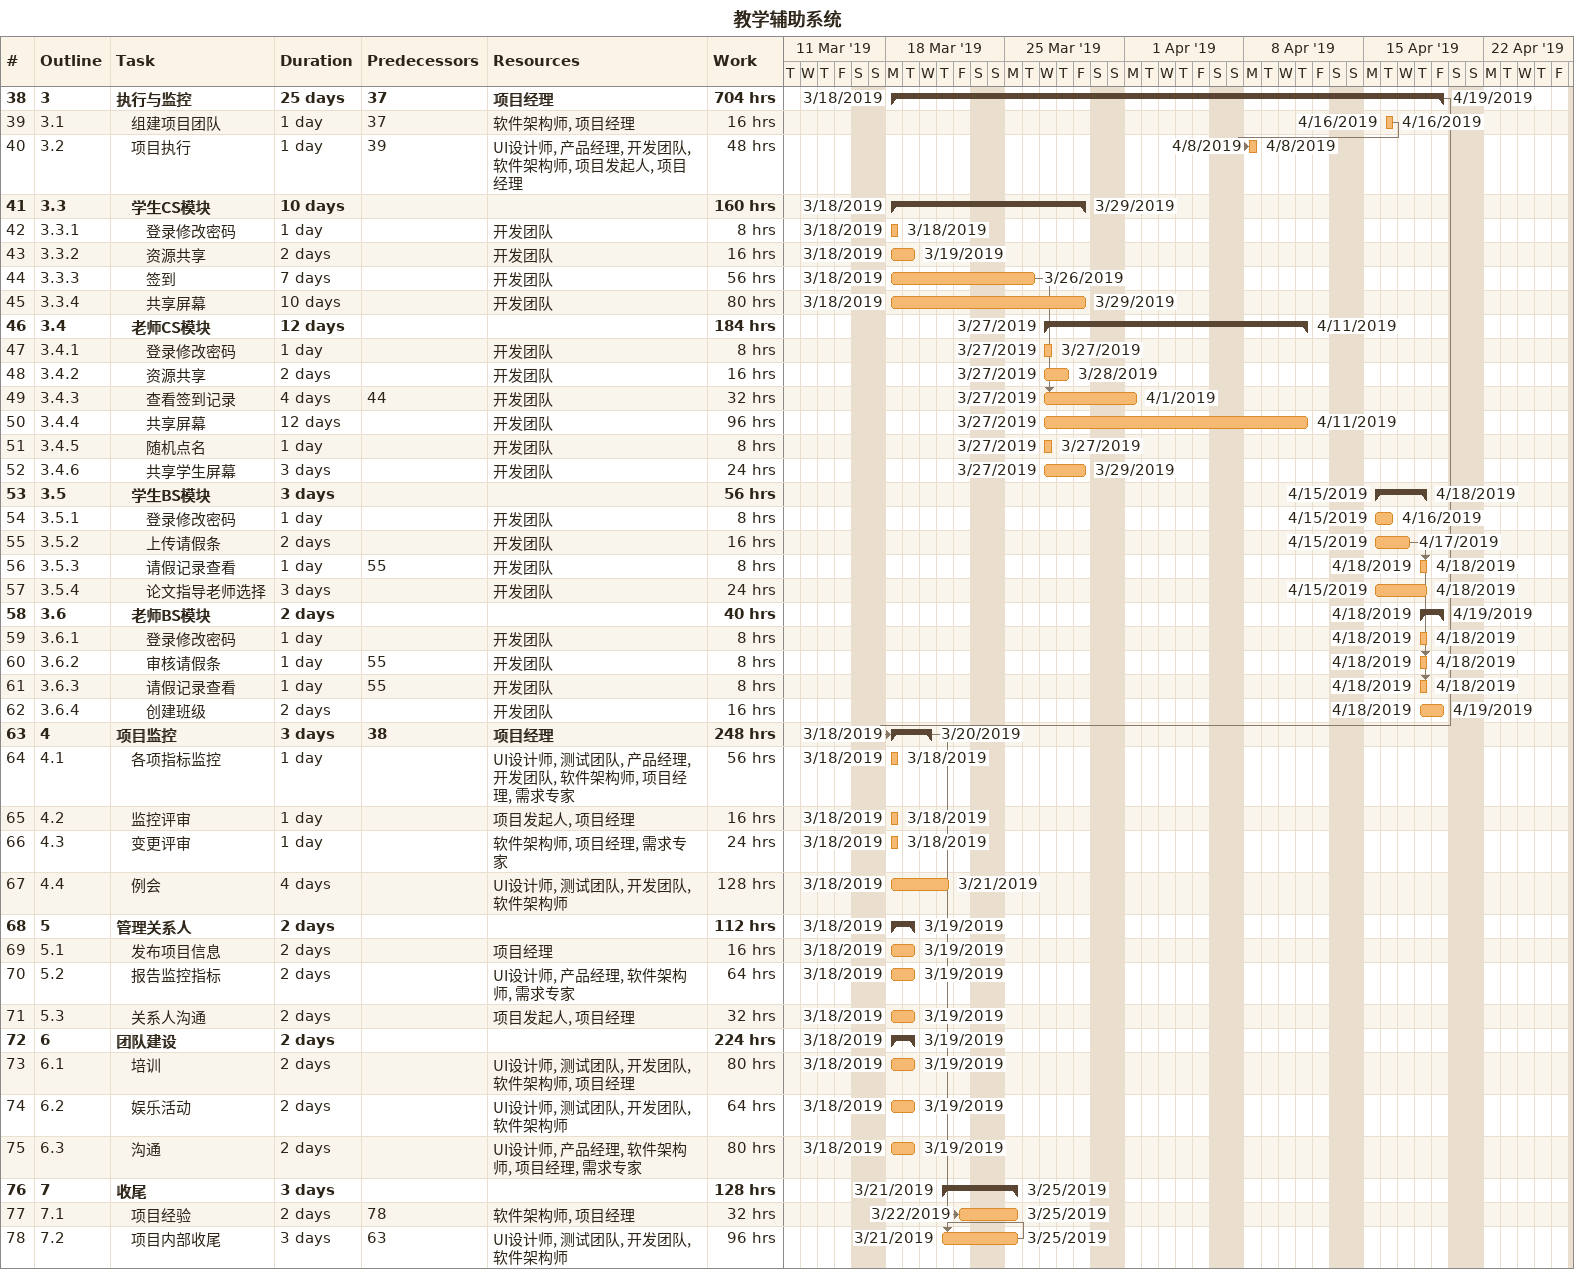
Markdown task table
教学辅助系统

| ID | WBS | Task | Duration | Start | Finish | Predecessors | Resources | Work (h) |
|---|---|---|---|---|---|---|---|---|
| 38 | 3 | **执行与监控** | 25d | 2019-03-18 | 2019-04-19 | 37 | 项目经理 | 704 |
| 39 | 3.1 | 组建项目团队 | 1d | 2019-04-16 | 2019-04-16 | 37 | 软件架构师, 项目经理 | 16 |
| 40 | 3.2 | 项目执行 | 1d | 2019-04-08 | 2019-04-08 | 39 | UI设计师, 产品经理, 开发团队, 软件架构师, 项目发起人, 项目经理 | 48 |
| 41 | 3.3 | **学生CS模块** | 10d | 2019-03-18 | 2019-03-29 |  |  | 160 |
| 42 | 3.3.1 | 登录修改密码 | 1d | 2019-03-18 | 2019-03-18 |  | 开发团队 | 8 |
| 43 | 3.3.2 | 资源共享 | 2d | 2019-03-18 | 2019-03-19 |  | 开发团队 | 16 |
| 44 | 3.3.3 | 签到 | 7d | 2019-03-18 | 2019-03-26 |  | 开发团队 | 56 |
| 45 | 3.3.4 | 共享屏幕 | 10d | 2019-03-18 | 2019-03-29 |  | 开发团队 | 80 |
| 46 | 3.4 | **老师CS模块** | 12d | 2019-03-27 | 2019-04-11 |  |  | 184 |
| 47 | 3.4.1 | 登录修改密码 | 1d | 2019-03-27 | 2019-03-27 |  | 开发团队 | 8 |
| 48 | 3.4.2 | 资源共享 | 2d | 2019-03-27 | 2019-03-28 |  | 开发团队 | 16 |
| 49 | 3.4.3 | 查看签到记录 | 4d | 2019-03-27 | 2019-04-01 | 44 | 开发团队 | 32 |
| 50 | 3.4.4 | 共享屏幕 | 12d | 2019-03-27 | 2019-04-11 |  | 开发团队 | 96 |
| 51 | 3.4.5 | 随机点名 | 1d | 2019-03-27 | 2019-03-27 |  | 开发团队 | 8 |
| 52 | 3.4.6 | 共享学生屏幕 | 3d | 2019-03-27 | 2019-03-29 |  | 开发团队 | 24 |
| 53 | 3.5 | **学生BS模块** | 3d | 2019-04-15 | 2019-04-18 |  |  | 56 |
| 54 | 3.5.1 | 登录修改密码 | 1d | 2019-04-15 | 2019-04-16 |  | 开发团队 | 8 |
| 55 | 3.5.2 | 上传请假条 | 2d | 2019-04-15 | 2019-04-17 |  | 开发团队 | 16 |
| 56 | 3.5.3 | 请假记录查看 | 1d | 2019-04-18 | 2019-04-18 | 55 | 开发团队 | 8 |
| 57 | 3.5.4 | 论文指导老师选择 | 3d | 2019-04-15 | 2019-04-18 |  | 开发团队 | 24 |
| 58 | 3.6 | **老师BS模块** | 2d | 2019-04-18 | 2019-04-19 |  |  | 40 |
| 59 | 3.6.1 | 登录修改密码 | 1d | 2019-04-18 | 2019-04-18 |  | 开发团队 | 8 |
| 60 | 3.6.2 | 审核请假条 | 1d | 2019-04-18 | 2019-04-18 | 55 | 开发团队 | 8 |
| 61 | 3.6.3 | 请假记录查看 | 1d | 2019-04-18 | 2019-04-18 | 55 | 开发团队 | 8 |
| 62 | 3.6.4 | 创建班级 | 2d | 2019-04-18 | 2019-04-19 |  | 开发团队 | 16 |
| 63 | 4 | **项目监控** | 3d | 2019-03-18 | 2019-03-20 | 38 | 项目经理 | 248 |
| 64 | 4.1 | 各项指标监控 | 1d | 2019-03-18 | 2019-03-18 |  | UI设计师, 测试团队, 产品经理, 开发团队, 软件架构师, 项目经理, 需求专家 | 56 |
| 65 | 4.2 | 监控评审 | 1d | 2019-03-18 | 2019-03-18 |  | 项目发起人, 项目经理 | 16 |
| 66 | 4.3 | 变更评审 | 1d | 2019-03-18 | 2019-03-18 |  | 软件架构师, 项目经理, 需求专家 | 24 |
| 67 | 4.4 | 例会 | 4d | 2019-03-18 | 2019-03-21 |  | UI设计师, 测试团队, 开发团队, 软件架构师 | 128 |
| 68 | 5 | **管理关系人** | 2d | 2019-03-18 | 2019-03-19 |  |  | 112 |
| 69 | 5.1 | 发布项目信息 | 2d | 2019-03-18 | 2019-03-19 |  | 项目经理 | 16 |
| 70 | 5.2 | 报告监控指标 | 2d | 2019-03-18 | 2019-03-19 |  | UI设计师, 产品经理, 软件架构师, 需求专家 | 64 |
| 71 | 5.3 | 关系人沟通 | 2d | 2019-03-18 | 2019-03-19 |  | 项目发起人, 项目经理 | 32 |
| 72 | 6 | **团队建设** | 2d | 2019-03-18 | 2019-03-19 |  |  | 224 |
| 73 | 6.1 | 培训 | 2d | 2019-03-18 | 2019-03-19 |  | UI设计师, 测试团队, 开发团队, 软件架构师, 项目经理 | 80 |
| 74 | 6.2 | 娱乐活动 | 2d | 2019-03-18 | 2019-03-19 |  | UI设计师, 测试团队, 开发团队, 软件架构师 | 64 |
| 75 | 6.3 | 沟通 | 2d | 2019-03-18 | 2019-03-19 |  | UI设计师, 产品经理, 软件架构师, 项目经理, 需求专家 | 80 |
| 76 | 7 | **收尾** | 3d | 2019-03-21 | 2019-03-25 |  |  | 128 |
| 77 | 7.1 | 项目经验 | 2d | 2019-03-22 | 2019-03-25 | 78 | 软件架构师, 项目经理 | 32 |
| 78 | 7.2 | 项目内部收尾 | 3d | 2019-03-21 | 2019-03-25 | 63 | UI设计师, 测试团队, 开发团队, 软件架构师 | 96 |
